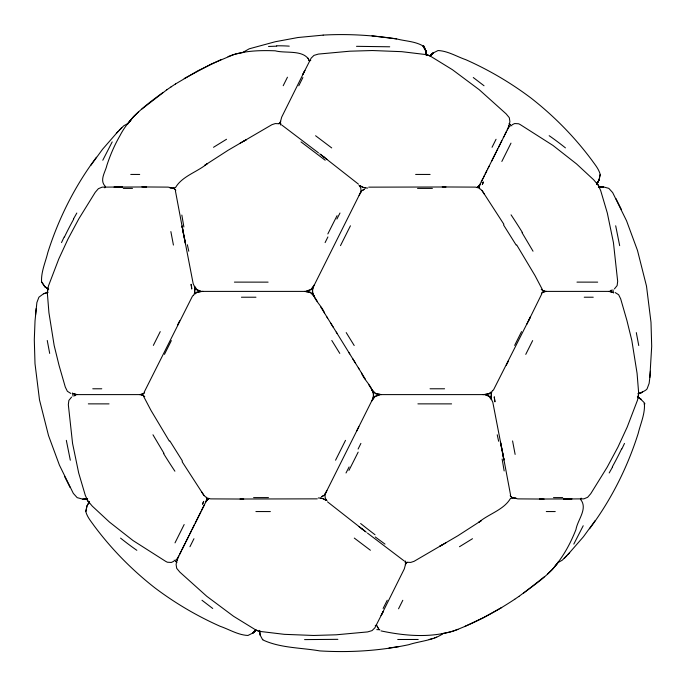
<?xml version="1.0" encoding="UTF-8"?>
<svg xmlns="http://www.w3.org/2000/svg" width="686" height="686" viewBox="0 0 686 686"><rect width="100%" height="100%" fill="white"/><g stroke="black" fill="none" stroke-linecap="round" stroke-linejoin="round"><path stroke-width="1.03" d="M259.634 631.917L259.54 630.408L260.14 635.056L262.704 639.849C280.291 648.159 300.854 647.601 319.719 650.903C349.526 652.703 379.495 650.885 408.736 644.703C419.961 641.007 433.089 640.595 442.993 633.675M47.334 292.759L47.6 289.089M638.4 396.911L638.666 393.241M259.54 630.408L260.131 635.09M46.519 292.75L43.51 293.78L38.896 297.21L36.873 302.586L35.029 320.885L34.3 339.69L35.003 363.683L39.505 399.895L48.517 435.576L59.416 465.125L73.316 493.38L77.175 497.642L82.706 499.134L87.602 498.713L82.732 499.125M639.532 393.241L642.456 392.221C635.227 395.033 646.572 390.711 647.104 388.791L649.128 383.414L649.839 377.48L651.7 346.31L650.997 322.317L646.495 286.105L637.483 250.424L626.584 220.875L612.684 192.62L608.825 188.358L603.294 186.866L598.398 187.287L603.268 186.875M35.586 314.78L36.161 308.52M649.839 377.48L650.414 371.22M194.644 292.871L194.858 286.971M491.356 393.129L491.142 399.029M423.211 46.416L425.877 50.901L426.478 55.48L425.869 50.918L423.305 46.133C415.322 41.254 405.512 41.246 396.654 38.913C372.335 35.2 347.716 33.708 323.14 35.097M255.295 630.794L253.065 632.904L247.955 635.468C238.042 635.022 229.33 629.439 220.146 626.292C196.976 615.994 175.059 603.088 154.822 587.816C131.909 569.894 111.364 548.997 94.025 525.639C90.886 521.18 87.199 517.004 85.81 511.602L86.942 505.994L89.506 501.8M85.861 511.567L86.942 505.994L88.348 503.378M432.935 53.105L430.637 55.352L432.935 53.096L438.045 50.532C447.958 50.978 456.67 56.561 465.854 59.708C489.024 70.006 510.941 82.912 531.178 98.184C554.091 116.106 574.636 137.003 591.975 160.361C595.114 164.82 598.801 168.996 600.19 174.398L599.058 180.006L596.494 184.2M600.19 174.398L599.058 180.006L596.554 184.14L597.352 182.948M281.089 124.903L280.342 122.142L281.68 117.143L304.876 70.495L302.809 74.517L303.795 72.562M404.911 561.097L405.658 563.858L404.32 568.857L381.124 615.505L383.191 611.483L382.205 613.438M176.525 562.34L176.105 564.467L176.705 568.334L179.861 572.133L206.735 596.263L233.574 616.294L255.707 629.92L259.119 631.317L284.321 634.336L313.622 635.468L336.123 634.807L367.636 631.917L372.052 630.606L374.848 627.862L382.102 613.618M509.475 123.66L509.895 121.533L509.295 117.666L506.139 113.867L479.265 89.737L452.426 69.706L430.294 56.081L426.881 54.683L401.679 51.664L372.378 50.532L349.877 51.193L318.364 54.083L313.948 55.395L311.152 58.139L303.898 72.382M177.039 561.105L177.923 557.761L182.639 548.328M508.961 124.895L508.077 128.239L503.361 137.672M423.305 46.133L423.142 46.622M313.133 287.34L312.344 290.049L312.576 293.025L314.462 296.575M262.807 639.524L262.841 639.412M372.687 399.029C376.382 389.116 364.377 381.347 361.436 372.832M176.954 560.179L177.588 558.67M508.412 127.33L509.046 125.821M102.789 160.241L112.195 141.899M583.211 525.759L573.805 544.101M193.409 295.692L194.601 293.025L194.927 287.34M492.591 390.308L491.399 392.975L491.073 398.66M61.508 242.595L64.167 236.953M621.833 449.047L624.492 443.405M144.034 392.478L192.672 295.726M541.966 293.522L526.711 324.461M528.417 321.022L530.441 316.872L493.328 390.274M283.198 85.716L287.451 77.209M175.007 542.866L184.165 524.541M510.993 143.134L501.835 161.459M402.802 600.284L398.549 608.791M298.77 85.75L302.878 77.527M387.23 600.25L383.122 608.473M153.347 345.401L160.241 331.63M532.653 340.599L525.759 354.37M164.469 354.37L171.354 340.599M521.532 331.63L514.646 345.401M325.104 242.595L327.899 236.953M358.101 449.047L360.896 443.405M191.42 530.758L189.833 533.931M193.744 526.111L194.507 524.584M200.835 511.936L196.916 519.765M204.574 504.45L201.435 510.718M189.945 546.733L193.958 538.707M340.488 245.657L350.435 225.788M345.512 440.343L335.565 460.212M496.055 139.267L492.042 147.293M485.165 174.064L486.751 170.9M491.493 161.416L492.256 159.889M495.378 153.638L492.497 159.409M482.987 178.42L479.917 184.577L477.379 187.441M498.619 147.164L501.835 140.733M104.829 187.87L105.567 186.395M177.863 324.418L177.425 325.293L179.689 320.782M178.814 555.969L177.228 558.987A8.258 4.339 58.3 0 1 175.865 559.819M181.207 551.192L179.578 554.434M181.97 549.658L184.165 545.267M192.029 529.541L193.503 526.591M205.543 502.521L206.743 499.022L206.495 497.273M182.733 548.131L189.044 535.509M188.856 535.895L196.711 520.185M185.906 541.786L188.213 537.172M195.261 523.075L206.083 501.423L208.621 498.559M184.337 544.924L185.126 543.355M500.874 142.645L504.03 136.343M506.422 131.566L504.793 134.808M487.54 169.313L493.774 156.845M493.971 156.459L496.167 152.069M496.956 150.491L497.787 148.828M356.471 431.46L358.855 426.692M480.457 183.479L479.257 186.978L479.505 188.727M481.229 181.944L487.686 169.03M483.579 177.245L484.376 175.65M488.312 167.778L489.084 166.235M495.601 153.192L500.231 143.94M507.186 130.031L508.772 127.013A8.258 4.339 58.3 0 1 510.135 126.181M508.137 361.582L508.575 360.707L506.311 365.218M580.433 499.605L581.171 498.13M336.912 219.04L339.982 213.029M346.018 472.971L349.088 466.96M360.15 193.478L361.505 190.948L364.249 189.336M325.85 492.522L324.495 495.052L321.751 496.664M359.112 195.381L361.685 190.717L364.232 189.456M326.888 490.619L324.315 495.283L321.768 496.544M73.436 219.04L76.823 213.029M609.177 472.971L612.564 466.96M279.751 122.974L280.754 121.293M405.246 564.707L406.249 563.026M88.648 503.052L89.497 501.818L88.417 503.301M89.48 501.826L88.563 503.147M90.749 165.48L102.548 149.274L117.941 131.601M568.059 554.399L583.452 536.726L595.251 520.52M96.443 157.231C74.937 185.983 58.584 218.414 47.788 252.628C45.456 262.335 40.946 271.93 41.58 282.066L44.667 286.491L47.24 288.334M589.557 528.769C611.063 500.017 627.416 467.586 638.212 433.372C640.544 423.656 645.063 414.07 644.42 403.934C647.713 404.466 631.034 391.312 641.204 399.484L639.018 397.751M314.437 284.716L311.067 289.398L305.399 291.396L202.687 291.396L197.071 292.099L194.704 293.9M371.563 401.284L374.933 396.602L380.601 394.604L483.313 394.604L488.929 393.901L491.296 392.1M127.853 123.677L133.556 116.543L138.443 111.955M558.147 562.323L552.444 569.457L547.557 574.045M556.38 564.492C564.767 554.014 571.069 541.991 575.966 529.523C577.543 519.979 587.842 508.952 580.879 499.794M554.7 566.593L558.696 561.585C548.474 576.008 533.133 585.655 519.242 596.177M206.52 500.557L209.187 498.439M479.48 185.443L476.813 187.561M195.407 293.771L196.548 292.382L200.329 291.721M490.593 392.229L489.452 393.618L485.671 394.279M127.725 123.574L123.729 125.812L116.328 133.316M558.275 562.426L562.271 560.188L569.672 552.684M119.107 130.349L121.739 127.63M566.893 555.651L564.261 558.37M278.885 123.617L280.317 122.142M508.429 127.536L509.561 126.378M176.439 559.622L177.571 558.464M405.683 563.858L407.115 562.383M144.592 392.701L143.391 393.901L139.781 394.604L76.3 394.604L74.628 395.933M541.408 293.299L542.609 292.099L546.219 291.396L609.7 291.396L611.372 290.067M253.065 632.895L255.252 630.837L253.134 632.784M430.765 55.146L432.917 53.122M71.567 397.1L68.874 400.41L68.326 404.646L72.562 443.405L78.684 472.971L85.338 495.472L87.911 500.994L92.301 506.157L109.434 522.055L133.024 540.551L165.729 561.388L167.375 562.228L171.32 562.46L173.661 561.354M614.433 288.9L617.126 285.59L617.674 281.354L613.438 242.595L607.316 213.029L600.662 190.528L598.089 185.006L593.699 179.843L576.566 163.945L552.976 145.449L520.271 124.612L518.625 123.772L514.68 123.54L512.339 124.646M141.933 108.997L166.972 89.669M544.067 577.003L523.521 593.15M162.779 92.636C146.375 104.649 129.397 117.169 119.939 135.742C114.536 145.046 110.275 154.985 106.922 165.197C105.49 171.894 99.221 179.981 105.121 186.206M166.758 89.823L171.217 86.779M514.929 599.127L519.028 596.331M242.973 52.333L249.258 48.8L275.326 41.726L298.041 37.507L323.149 35.123M171.071 86.873L175.496 83.966M514.783 599.221C495.035 612.324 473.915 623.531 451.645 631.677M175.436 84.001L197.962 70.744L221.518 59.399M213.509 147.293L226.526 139.267M472.491 538.707L459.474 546.733M170.145 188.178L175.487 187.621C182.176 176.122 197.148 172.109 207.121 163.774L204.814 165.292L228.138 150.243L271.939 124.672L275.292 123.574L279.331 123.754M515.855 497.822L510.513 498.379C503.858 509.904 488.792 513.848 478.879 522.226L481.186 520.708L457.862 535.757L414.061 561.328L410.708 562.426L406.669 562.246M184.225 78.53L211.391 63.978L234.355 54.323M501.689 607.53L483.416 617.683L464.482 626.601M243.933 141.024L246.437 139.61L240.177 143.134M442.067 544.976L439.563 546.39L445.823 542.866M228.026 56.629C242.895 50.627 259.419 50.232 275.232 50.807C285.445 53.645 303.306 49.358 309.146 60.179M457.974 629.371C433.441 638.417 406.078 636.222 380.962 630.888M43.51 293.78L48.071 292.373M642.49 392.221L637.929 393.627M434.487 637.92L436.682 637.217M600.087 187.029L598.458 187.269L599.838 187.098M85.81 499.005L87.482 498.748L85.964 498.954M429.17 639.515L430.817 639.026M431.434 638.846L433.072 638.357M140.999 394.364L143.768 393.618M542.232 292.382L545.001 291.636M599.916 187.081L598.424 187.278M86.024 498.936L87.576 498.722M235.238 54.074L243.804 52.35M450.762 631.926L442.196 633.65M388.971 648.013L398.892 646.598M418.211 639.472L397.717 639.498M268.509 46.477L276.715 46.151M337.872 639.335L304.567 639.601M356.506 46.322L389.717 46.794M118.386 186.995L114.005 187.081L146.59 186.969L141.865 186.918M567.614 499.005L571.995 498.919L539.41 499.031L544.135 499.082M368.708 187.149L445.986 186.986M317.292 498.851L240.014 499.014M130.76 174.433L139.704 174.45M116.26 187.038L122.091 186.978M569.74 498.962L563.909 499.022M555.24 511.567L546.296 511.55M123.317 188.401L132.501 188.393M576.977 282.118L597.678 282.135M109.023 403.882L88.323 403.865M562.683 497.599L553.499 497.607M415.639 174.433L430.096 174.45M122.219 186.978L102.111 187.149L98.372 188.701L95.243 192.303L78.821 218.825L68.034 238.942L58.773 258.991L48.423 286.045L47.368 293.299L48.92 312.645L54.168 345.521L59.09 365.535L65.316 387.118L67.374 391.286L70.847 393.464M417.542 188.401L432.403 188.393M234.415 282.118L268.097 282.135M451.585 403.882L417.903 403.865M268.458 497.599L253.597 497.607M563.781 499.022L583.889 498.851L587.628 497.299L590.757 493.697L607.179 467.175L617.966 447.058L627.227 427.009L637.577 399.955L638.632 392.701L637.08 373.356L631.832 340.479L626.91 320.465L620.684 298.882L618.626 294.714L615.153 292.536M270.361 511.567L255.904 511.55M584.232 297.218L593.236 297.218M101.768 388.782L92.764 388.782M308.597 60.591L310.758 60.591M241.421 297.218L255.955 297.218M444.579 388.782L430.045 388.782M375.242 625.409L376.888 625.409M376.786 629.645L379.77 629.645M144.232 186.952L168.079 187.115L171.243 187.767M541.769 499.048L517.921 498.885L514.757 498.233M442.256 186.952L475.432 187.115L479.06 188.024L481.984 190.468L503.918 224.356M243.744 499.048L210.568 498.885L206.94 497.976L204.016 495.532L182.082 461.644M203.167 291.396L200.372 291.327A8.258 7.023 -31.5 0 1 194.73 286.294M482.833 394.604L485.628 394.673A8.258 7.023 -31.5 0 1 491.27 399.706M546.51 291.396L544.753 291.327A8.266 4.356 58.3 0 1 541.245 289.363M139.49 394.604L141.247 394.673A8.266 4.356 58.3 0 1 144.755 396.637M172.032 188.178L173.901 188.264L175.787 190.279M513.968 497.822L512.099 497.736L510.213 495.721M367.705 188.058L364.506 187.887L359.138 185.443M318.295 497.942L321.494 498.113L326.862 500.557M47.128 288.291L44.684 286.499L41.915 282.118M372.001 35.852L396.654 38.913M306.025 291.627L309.823 292.099L312.396 293.9L314.197 296.395M379.975 394.373L376.177 393.901L373.604 392.1L371.803 389.605M365.664 187.81L362.851 187.441L359.618 185.529M320.336 498.19L323.149 498.559L326.382 500.471M643.965 403.865L644.085 403.882M304.593 291.396L310.381 292.382L314.299 296.558L317.386 301.557M381.407 394.604L375.619 393.618L371.701 389.442L368.614 384.443M609.76 291.567L612.298 292.099M73.702 393.901L76.24 394.433M638.76 397.666L641.187 399.484M609.202 291.396L612.589 292.382M73.411 393.618L76.798 394.604M47.034 288.266L44.813 286.516M485.431 394.939L489.65 396.602L490.413 398.472M200.569 291.061L196.35 289.398L195.587 287.528M427.704 54.949L430.113 56.072M255.887 629.928L258.296 631.051M543.784 290.598L545.43 291.396M140.57 394.604L142.216 395.402M301.008 141.899L325.207 160.241M384.992 544.101L375.276 536.975M315.586 135.742L331.707 147.919M370.414 550.258L354.293 538.081M473.271 77.527L484.024 85.75M212.729 608.473L201.976 600.25M282.066 125.238L318.51 152.892M403.934 560.762L367.49 533.108M323.423 156.665L358.486 184.174M327.514 501.826L362.577 529.335M509.484 123.986L511.893 125.821M44.684 286.499L46.982 288.249M174.107 560.179L176.516 562.014M508.995 123.617L510.676 124.895M319.659 153.775L327.171 159.529M366.341 532.225L358.829 526.471M175.324 561.105L177.005 562.383M320.971 154.77L324.598 157.557M361.402 528.443L365.029 531.23M174.193 188.821L175.616 190.091M510.384 495.909L511.807 497.178M376.854 625.821L379.298 629.825M481.984 190.468L484.29 194.052M503.575 224.999L516.146 245.065M182.425 461.001L169.854 440.935M201.71 491.948L204.016 495.532M346.207 332.59L354.199 345.521M324.564 313.168C321.623 304.653 309.618 296.884 313.313 286.971L360.159 193.281A8.258 7.023 -31.7 0 0 359.232 185.597M326.93 317.009L333.276 327.273M336.251 332.075L349.749 353.925M352.724 358.727L359.07 368.991M339.793 353.41L331.801 340.479M320.705 306.934L327.668 318.193M330.738 323.157L337.015 333.31M348.985 352.69L355.262 362.843M358.332 367.807L365.295 379.066M522.029 232.657L533.031 251.213M516.695 244.928L535.029 275.609L542.437 289.715M169.305 441.072L150.971 410.391L143.563 396.285M163.971 453.343L152.969 434.787M597.489 183.839L599.29 186.798M86.71 499.202L88.511 502.161M308.057 58.164L308.623 59.228M377.377 626.772L377.943 627.836M371.538 389.425L373.424 392.975L373.656 395.951L372.867 398.66L325.841 492.72A8.258 7.023 -31.7 0 0 326.768 500.403M615.874 198.494L621.439 209.582M64.561 476.418L70.126 487.506M194.507 286.688L193.169 283.635L182.116 226.509L182.356 227.863M491.493 399.312L492.831 402.365L503.884 459.491L502.469 451.997L502.744 453.395M405.332 561.105L405.829 563.026M280.171 122.974L280.668 124.895M426.383 53.928L426.46 55.575L425.766 51.261L426.212 54.314M615.685 225.788L619.672 245.657M70.315 460.212L66.328 440.343M497.23 434.787L498.636 441.27M187.364 244.73L188.77 251.213M636.308 332.59L638.752 345.521M49.692 353.41L47.248 340.479M512.571 440.935L515.135 454.406M173.429 245.065L170.865 231.594M183.256 232.605L183.531 234.003L175.419 190.897M502.195 450.479L500.694 442.702M183.805 235.521L185.306 243.298M612.915 289.766L613.533 293.025M426.409 53.74L425.869 50.91L423.288 46.176C424.3 42.806 428.647 64.227 425.86 50.961L426.186 53.628M510.581 495.103L503.644 458.137M72.467 392.975L73.085 396.234M502.126 459.003L504.159 470.939M183.874 226.997L181.841 215.061M425.817 51.09L426.229 54.245M425.852 50.97L426.178 53.662M426.366 54.065L426.46 55.566M259.625 632.012L259.54 630.434L259.617 632.063M549.169 135.691A382.093 318.373 -23.1 0 1 565.427 147.876M276.621 45.816A394.004 220.643 68.5 0 1 289.243 46.159M511.053 214.829A399.029 262.918 58.3 0 1 522.363 232.451M479.291 187.861A8.258 4.348 58.2 0 1 479.445 185.657M611.672 290.47A8.258 4.339 58.3 0 1 610.317 291.327M313.656 286.285A8.258 7.014 -31.7 0 1 306.462 291.318M64.415 237.047A392.341 354.894 -19.8 0 1 73.685 219.143M185.614 243.736A388.319 162.462 63.8 0 1 182.159 225.891M327.848 233.935A392.058 58.25 -66.2 0 1 337.066 215.67M136.831 550.309A382.093 318.373 -23.1 0 1 120.573 538.124M372.344 399.715A8.258 7.014 -31.7 0 1 379.538 394.682M621.593 448.961A392.375 354.919 -19.8 0 1 612.324 466.857M500.386 442.264A388.293 162.428 63.8 0 1 503.841 460.109M358.152 452.134A392.083 58.259 -66.2 0 1 348.934 470.407M374.993 534.711A386.895 153.801 51.9 0 1 360.639 523.521M174.904 471.205A399.029 262.97 58.3 0 1 163.594 453.575M206.709 498.139A8.258 4.348 58.2 0 1 206.555 500.343M74.328 395.53A8.258 4.339 58.3 0 1 75.683 394.673M203.639 501.415L202.61 504.081L203.639 501.415M482.755 183.128L482.361 184.585L483.39 181.919L482.755 183.128M598.955 180.092L597.626 182.648L599.007 180.049M597.395 182.896L596.52 184.174L597.403 182.888M129.62 121.508L127.304 124.415L131.3 119.407L129.62 121.508M255.218 630.863L253.083 632.878L255.218 630.871M432.866 53.216L430.765 55.154L432.832 53.285M600.267 186.969L603.105 186.952L600.267 186.969M638.666 397.631L637.371 396.877L638.615 397.614M48.629 289.123L47.334 288.369L48.646 289.123M494.923 401.713L494.263 396.971L494.923 401.713M191.566 286.542L191.077 284.287L191.737 289.029L191.566 286.542"/></g></svg>
